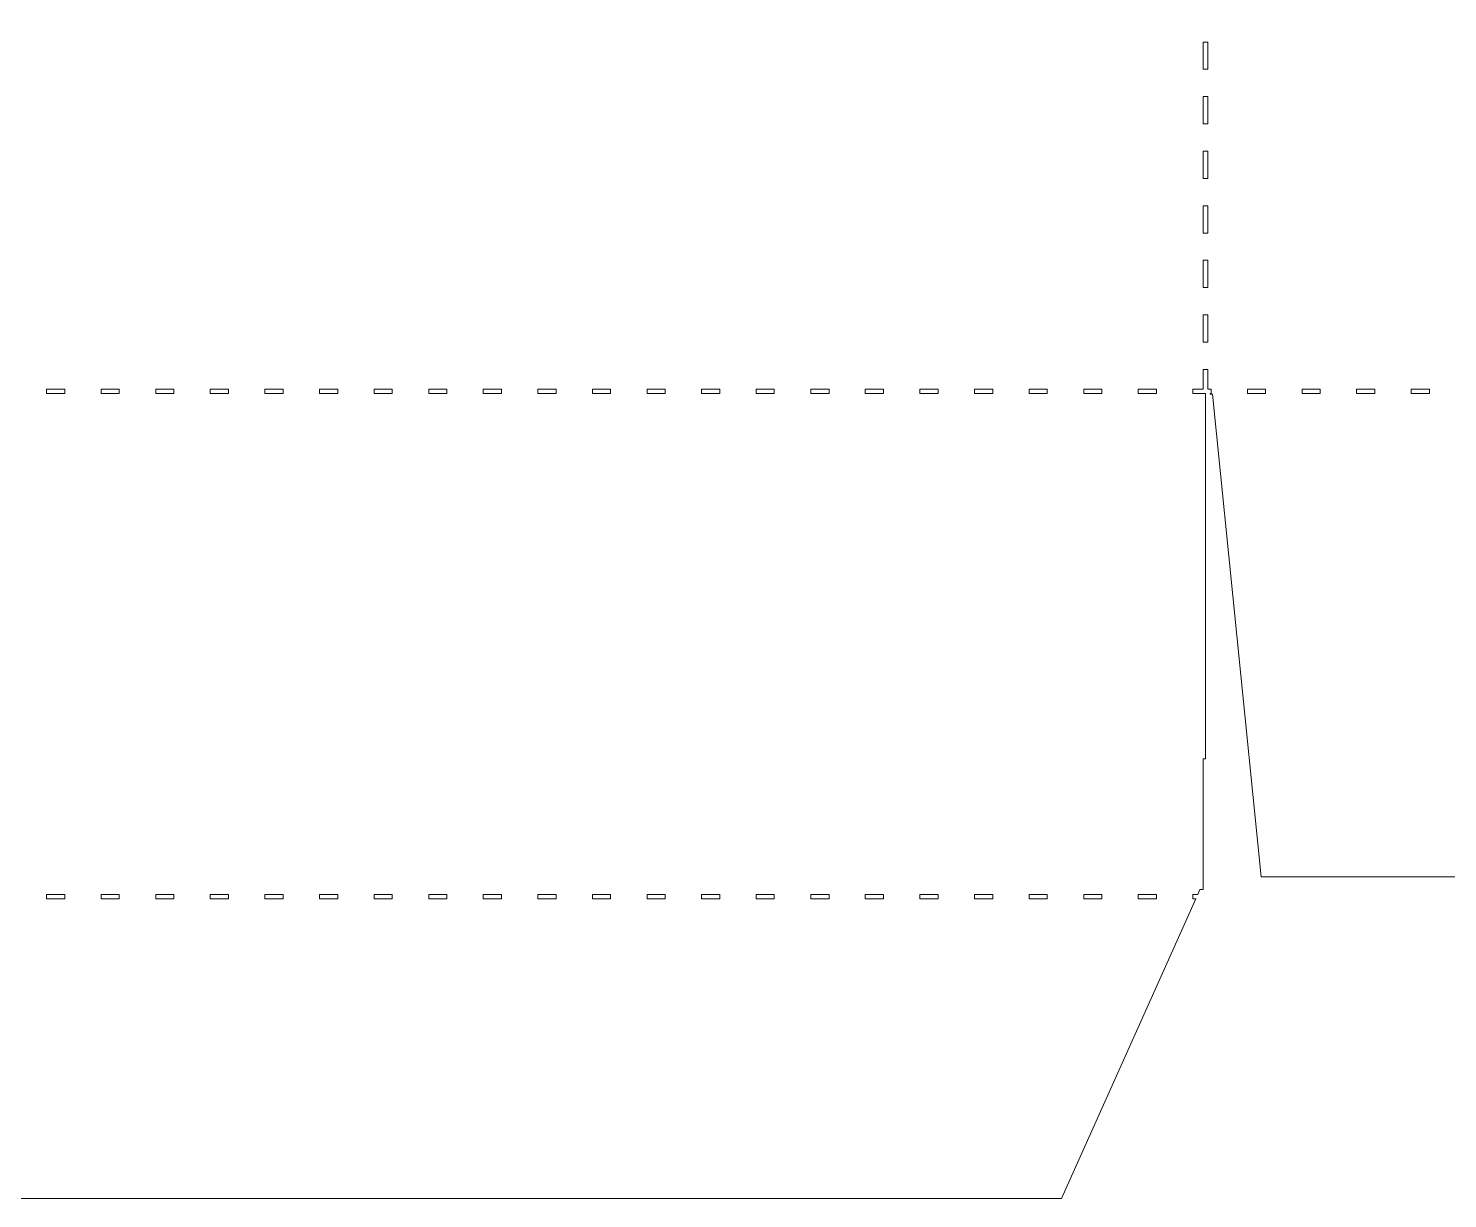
# Model space of a CAD drawing. Header units: centimetres. Extents: x -13.6 to 13.5, y -8.5 to 13.5.
# Drawn here: x -6.73 to -0.07, y -8.46 to -2.96 of the extents above; entities that cross this region are included whole.
import ezdxf

# ---------------------------------------------------------------- set-up
doc = ezdxf.new("R2010")
doc.units = ezdxf.units.CM
doc.header["$MEASUREMENT"] = 0
doc.layers.add('Layer 1', color=7, linetype='Continuous')

msp = doc.modelspace()

# ---------------------------------------------------------------- linework, layer by layer
at = {"layer": 'Layer 1', "color": 17, "lineweight": 20}
for points, knots in [([(-10.64204, 13.49044), (-10.64204, 13.49044), (-11.22081, 12.09311), (-11.22081, 12.09311), (-11.22081, 12.09311), (-11.22081, 12.09311), (-11.17534, 12.09311), (-11.17534, 12.09311), (-11.17534, 12.09311), (-11.17534, 12.09311), (-11.17534, 12.07244), (-11.17534, 12.07244), (-11.17534, 12.07244), (-11.17534, 12.07244), (-11.23074, 12.07244), (-11.23074, 12.07244), (-11.23074, 12.07244), (-11.23074, 12.07244), (-11.24396, 12.03937), (-11.24396, 12.03937), (-11.24396, 12.03937), (-11.24396, 12.03937), (-11.25802, 12.03937), (-11.25802, 12.03937), (-11.25802, 12.03937), (-11.25802, 12.03937), (-11.25802, 12.0063), (-11.25802, 12.0063), (-11.25802, 12.0063), (-11.25802, 12.0063), (-11.25802, 12.00464), (-11.25802, 12.00464), (-11.25802, 12.00464), (-11.25802, 12.00464), (-11.25802, 9.80529), (-11.25802, 9.80529), (-11.25802, 9.80529), (-11.25802, 9.80529), (-11.17534, 9.80529), (-11.17534, 9.80529), (-11.17534, 9.80529), (-11.17534, 9.80529), (-11.17534, 9.7838), (-11.17534, 9.7838), (-11.17534, 9.7838), (-11.17534, 9.7838), (-11.25058, 9.7838), (-11.25058, 9.7838), (-11.25058, 9.7838), (-11.25058, 9.7838), (-11.25058, 9.70938), (-11.25058, 9.70938), (-11.25058, 9.70938), (-11.25058, 9.70938), (-11.27208, 9.70938), (-11.27208, 9.70938), (-11.27208, 9.70938), (-11.27208, 9.70938), (-11.27208, 9.74907), (-11.27208, 9.74907), (-11.27208, 9.74907), (-11.27208, 9.74907), (-11.28283, 9.74907), (-11.28283, 9.74907), (-11.28283, 9.74907), (-11.28283, 9.74907), (-11.28283, 9.75486), (-11.28283, 9.75486), (-11.28283, 9.75486), (-11.28283, 9.75486), (-11.34814, 9.75486), (-11.34814, 9.75486), (-11.34814, 9.75486), (-11.34814, 9.75486), (-11.54493, 12.01043), (-11.54493, 12.01043), (-11.54493, 12.01043), (-11.54493, 12.01043), (-13.30854, 12.01043), (-13.30854, 12.01043), (-13.30854, 12.01043), (-13.30854, 12.01043), (-13.55411, 9.75486), (-13.55411, 9.75486), (-13.55411, 9.75486), (-13.55411, 9.75486), (-13.57891, 9.75486), (-13.57891, 9.75486), (-13.57891, 9.75486), (-13.57891, 9.75486), (-13.57891, -4.67899), (-13.57891, -4.67899), (-13.57891, -4.67899), (-13.57891, -4.67899), (-13.5632, -4.67899), (-13.5632, -4.67899), (-13.5632, -4.67899), (-13.5632, -4.67899), (-13.30854, -6.93539), (-13.30854, -6.93539), (-13.30854, -6.93539), (-13.30854, -6.93539), (-11.5441, -6.93539), (-11.5441, -6.93539), (-11.5441, -6.93539), (-11.5441, -6.93539), (-11.34153, -4.67899), (-11.34153, -4.67899), (-11.34153, -4.67899), (-11.34153, -4.67899), (-11.28283, -4.67899), (-11.28283, -4.67899), (-11.28283, -4.67899), (-11.28283, -4.67899), (-11.28283, -4.6732), (-11.28283, -4.6732), (-11.28283, -4.6732), (-11.28283, -4.6732), (-11.26133, -4.6732), (-11.26133, -4.6732), (-11.26133, -4.6732), (-11.26133, -4.6732), (-11.26133, -4.65501), (-11.26133, -4.65501), (-11.26133, -4.65501), (-11.26133, -4.65501), (-11.17534, -4.65501), (-11.17534, -4.65501), (-11.17534, -4.65501), (-11.17534, -4.65501), (-11.17534, -4.67651), (-11.17534, -4.67651), (-11.17534, -4.67651), (-11.17534, -4.67651), (-11.26133, -4.67651), (-11.26133, -4.67651), (-11.26133, -4.67651), (-11.26133, -4.67651), (-11.26133, -6.39217), (-11.26133, -6.39217), (-11.26133, -6.39217), (-11.26133, -6.39217), (-11.25802, -6.39217), (-11.25802, -6.39217), (-11.25802, -6.39217), (-11.25802, -6.39217), (-11.25802, -6.97177), (-11.25802, -6.97177), (-11.25802, -6.97177), (-11.25802, -6.97177), (-11.25802, -6.97342), (-11.25802, -6.97342), (-11.25802, -6.97342), (-11.25802, -6.97342), (-11.25802, -7.0065), (-11.25802, -7.0065), (-11.25802, -7.0065), (-11.25802, -7.0065), (-11.24396, -7.0065), (-11.24396, -7.0065), (-11.24396, -7.0065), (-11.24396, -7.0065), (-11.23404, -7.02882), (-11.23404, -7.02882), (-11.23404, -7.02882), (-11.23404, -7.02882), (-11.17534, -7.02882), (-11.17534, -7.02882), (-11.17534, -7.02882), (-11.17534, -7.02882), (-11.17534, -7.05032), (-11.17534, -7.05032), (-11.17534, -7.05032), (-11.17534, -7.05032), (-11.22577, -7.05032), (-11.22577, -7.05032), (-11.22577, -7.05032), (-11.22577, -7.05032), (-10.64204, -8.45757), (-10.64204, -8.45757), (-10.64204, -8.45757), (-10.64204, -8.45757), (-1.87937, -8.45757), (-1.87937, -8.45757), (-1.87937, -8.45757), (-1.87937, -8.45757), (-1.2485, -7.05032), (-1.2485, -7.05032), (-1.2485, -7.05032), (-1.2485, -7.05032), (-1.26173, -7.05032), (-1.26173, -7.05032), (-1.26173, -7.05032), (-1.26173, -7.05032), (-1.26173, -7.02882), (-1.26173, -7.02882), (-1.26173, -7.02882), (-1.26173, -7.02882), (-1.23858, -7.02882), (-1.23858, -7.02882), (-1.23858, -7.02882), (-1.23858, -7.02882), (-1.22866, -7.0065), (-1.22866, -7.0065), (-1.22866, -7.0065), (-1.22866, -7.0065), (-1.21378, -7.0065), (-1.21378, -7.0065), (-1.21378, -7.0065), (-1.21378, -7.0065), (-1.21378, -6.97342), (-1.21378, -6.97342), (-1.21378, -6.97342), (-1.21378, -6.97342), (-1.21295, -6.97177), (-1.21295, -6.97177), (-1.21295, -6.97177), (-1.21295, -6.97177), (-1.21378, -6.97177), (-1.21378, -6.97177), (-1.21378, -6.97177), (-1.21378, -6.97177), (-1.21378, -6.39217), (-1.21378, -6.39217), (-1.21378, -6.39217), (-1.21378, -6.39217), (-1.20303, -6.39217), (-1.20303, -6.39217), (-1.20303, -6.39217), (-1.20303, -6.39217), (-1.20303, -4.67651), (-1.20303, -4.67651), (-1.20303, -4.67651), (-1.20303, -4.67651), (-1.26173, -4.67651), (-1.26173, -4.67651), (-1.26173, -4.67651), (-1.26173, -4.67651), (-1.26173, -4.65501), (-1.26173, -4.65501), (-1.26173, -4.65501), (-1.26173, -4.65501), (-1.21378, -4.65501), (-1.21378, -4.65501), (-1.21378, -4.65501), (-1.21378, -4.65501), (-1.21378, -4.56324), (-1.21378, -4.56324), (-1.21378, -4.56324), (-1.21378, -4.56324), (-1.19228, -4.56324), (-1.19228, -4.56324), (-1.19228, -4.56324), (-1.19228, -4.56324), (-1.19228, -4.65501), (-1.19228, -4.65501), (-1.19228, -4.65501), (-1.19228, -4.65501), (-1.17657, -4.65501), (-1.17657, -4.65501), (-1.17657, -4.65501), (-1.17657, -4.65501), (-1.17657, -4.67651), (-1.17657, -4.67651), (-1.17657, -4.67651), (-1.17657, -4.67651), (-1.1807, -4.67651), (-1.1807, -4.67651), (-1.1807, -4.67651), (-1.1807, -4.67651), (-1.1807, -4.67899), (-1.1807, -4.67899), (-1.1807, -4.67899), (-1.1807, -4.67899), (-1.16995, -4.67899), (-1.16995, -4.67899), (-1.16995, -4.67899), (-1.16995, -4.67899), (-0.94175, -6.94697), (-0.94175, -6.94697), (-0.94175, -6.94697), (-0.94175, -6.94697), (0.85824, -6.94697), (0.85824, -6.94697), (0.85824, -6.94697), (0.85824, -6.94697), (1.10464, -4.67899), (1.10464, -4.67899), (1.10464, -4.67899), (1.10464, -4.67899), (1.11538, -4.67899), (1.11538, -4.67899), (1.11538, -4.67899), (1.11538, -4.67899), (1.11538, -4.67651), (1.11538, -4.67651), (1.11538, -4.67651), (1.11538, -4.67651), (1.04593, -4.67651), (1.04593, -4.67651), (1.04593, -4.67651), (1.04593, -4.67651), (1.04593, -4.65501), (1.04593, -4.65501), (1.04593, -4.65501), (1.04593, -4.65501), (1.12779, -4.65501), (1.12779, -4.65501), (1.12779, -4.65501), (1.12779, -4.65501), (1.12779, -4.66576), (1.12779, -4.66576), (1.12779, -4.66576), (1.12779, -4.66576), (1.13605, -4.66576), (1.13605, -4.66576), (1.13605, -4.66576), (1.13605, -4.66576), (1.13605, -4.6732), (1.13605, -4.6732), (1.13605, -4.6732), (1.13605, -4.6732), (11.22826, -4.66576), (11.22826, -4.66576), (11.22826, -4.66576), (11.22826, -4.66576), (13.53757, -2.82691), (13.53757, -2.82691), (13.53757, -2.82691), (13.53757, -2.82691), (13.53757, 8.46749), (13.53757, 8.46749), (13.53757, 8.46749), (13.53757, 8.46749), (11.239, 9.79454), (11.239, 9.79454), (11.239, 9.79454), (11.239, 9.79454), (11.239, 9.70938), (11.239, 9.70938), (11.239, 9.70938), (11.239, 9.70938), (11.21751, 9.70938), (11.21751, 9.70938), (11.21751, 9.70938), (11.21751, 9.70938), (11.21751, 9.79454), (11.21751, 9.79454), (11.21751, 9.79454), (11.21751, 9.79454), (1.13854, 9.79454), (1.13854, 9.79454), (1.13854, 9.79454), (1.13854, 9.79454), (1.13854, 9.70938), (1.13854, 9.70938), (1.13854, 9.70938), (1.13854, 9.70938), (1.11704, 9.70938), (1.11704, 9.70938), (1.11704, 9.70938), (1.11704, 9.70938), (1.11704, 9.7838), (1.11704, 9.7838), (1.11704, 9.7838), (1.11704, 9.7838), (1.04593, 9.7838), (1.04593, 9.7838), (1.04593, 9.7838), (1.04593, 9.7838), (1.04593, 9.80529), (1.04593, 9.80529), (1.04593, 9.80529), (1.04593, 9.80529), (1.09389, 9.80529), (1.09389, 9.80529), (1.09389, 9.80529), (1.09389, 9.80529), (0.85824, 11.97984), (0.85824, 11.97984), (0.85824, 11.97984), (0.85824, 11.97984), (-0.94175, 11.97984), (-0.94175, 11.97984), (-0.94175, 11.97984), (-0.94175, 11.97984), (-1.16251, 9.79454), (-1.16251, 9.79454), (-1.16251, 9.79454), (-1.16251, 9.79454), (-1.17657, 9.79454), (-1.17657, 9.79454), (-1.17657, 9.79454), (-1.17657, 9.79454), (-1.17657, 9.7838), (-1.17657, 9.7838), (-1.17657, 9.7838), (-1.17657, 9.7838), (-1.19228, 9.7838), (-1.19228, 9.7838), (-1.19228, 9.7838), (-1.19228, 9.7838), (-1.19228, 9.66639), (-1.19228, 9.66639), (-1.19228, 9.66639), (-1.19228, 9.66639), (-1.21378, 9.66639), (-1.21378, 9.66639), (-1.21378, 9.66639), (-1.21378, 9.66639), (-1.21378, 9.7838), (-1.21378, 9.7838), (-1.21378, 9.7838), (-1.21378, 9.7838), (-1.26173, 9.7838), (-1.26173, 9.7838), (-1.26173, 9.7838), (-1.26173, 9.7838), (-1.26173, 9.80529), (-1.26173, 9.80529), (-1.26173, 9.80529), (-1.26173, 9.80529), (-1.21378, 9.80529), (-1.21378, 9.80529), (-1.21378, 9.80529), (-1.21378, 9.80529), (-1.21378, 12.00464), (-1.21378, 12.00464), (-1.21378, 12.00464), (-1.21378, 12.00464), (-1.21295, 12.00464), (-1.21295, 12.00464), (-1.21295, 12.00464), (-1.21295, 12.00464), (-1.21378, 12.0063), (-1.21378, 12.0063), (-1.21378, 12.0063), (-1.21378, 12.0063), (-1.21378, 12.03937), (-1.21378, 12.03937), (-1.21378, 12.03937), (-1.21378, 12.03937), (-1.22866, 12.03937), (-1.22866, 12.03937), (-1.22866, 12.03937), (-1.22866, 12.03937), (-1.24354, 12.07244), (-1.24354, 12.07244), (-1.24354, 12.07244), (-1.24354, 12.07244), (-1.26173, 12.07244), (-1.26173, 12.07244), (-1.26173, 12.07244), (-1.26173, 12.07244), (-1.26173, 12.09311), (-1.26173, 12.09311), (-1.26173, 12.09311), (-1.26173, 12.09311), (-1.25264, 12.09311), (-1.25264, 12.09311), (-1.25264, 12.09311), (-1.25264, 12.09311), (-1.87937, 13.49044), (-1.87937, 13.49044), (-1.87937, 13.49044), (-1.87937, 13.49044), (-10.64204, 13.49044), (-10.64204, 13.49044)], [0, 0, 0, 0, 0.0084746, 0.0084746, 0.0084746, 0.0084746, 0.0169492, 0.0169492, 0.0169492, 0.0169492, 0.0254237, 0.0254237, 0.0254237, 0.0254237, 0.0338983, 0.0338983, 0.0338983, 0.0338983, 0.0423729, 0.0423729, 0.0423729, 0.0423729, 0.0508475, 0.0508475, 0.0508475, 0.0508475, 0.059322, 0.059322, 0.059322, 0.059322, 0.0677966, 0.0677966, 0.0677966, 0.0677966, 0.0762712, 0.0762712, 0.0762712, 0.0762712, 0.0847458, 0.0847458, 0.0847458, 0.0847458, 0.0932203, 0.0932203, 0.0932203, 0.0932203, 0.1016949, 0.1016949, 0.1016949, 0.1016949, 0.1101695, 0.1101695, 0.1101695, 0.1101695, 0.1186441, 0.1186441, 0.1186441, 0.1186441, 0.1271186, 0.1271186, 0.1271186, 0.1271186, 0.1355932, 0.1355932, 0.1355932, 0.1355932, 0.1440678, 0.1440678, 0.1440678, 0.1440678, 0.1525424, 0.1525424, 0.1525424, 0.1525424, 0.1610169, 0.1610169, 0.1610169, 0.1610169, 0.1694915, 0.1694915, 0.1694915, 0.1694915, 0.1779661, 0.1779661, 0.1779661, 0.1779661, 0.1864407, 0.1864407, 0.1864407, 0.1864407, 0.1949153, 0.1949153, 0.1949153, 0.1949153, 0.2033898, 0.2033898, 0.2033898, 0.2033898, 0.2118644, 0.2118644, 0.2118644, 0.2118644, 0.220339, 0.220339, 0.220339, 0.220339, 0.2288136, 0.2288136, 0.2288136, 0.2288136, 0.2372881, 0.2372881, 0.2372881, 0.2372881, 0.2457627, 0.2457627, 0.2457627, 0.2457627, 0.2542373, 0.2542373, 0.2542373, 0.2542373, 0.2627119, 0.2627119, 0.2627119, 0.2627119, 0.2711864, 0.2711864, 0.2711864, 0.2711864, 0.279661, 0.279661, 0.279661, 0.279661, 0.2881356, 0.2881356, 0.2881356, 0.2881356, 0.2966102, 0.2966102, 0.2966102, 0.2966102, 0.3050847, 0.3050847, 0.3050847, 0.3050847, 0.3135593, 0.3135593, 0.3135593, 0.3135593, 0.3220339, 0.3220339, 0.3220339, 0.3220339, 0.3305085, 0.3305085, 0.3305085, 0.3305085, 0.3389831, 0.3389831, 0.3389831, 0.3389831, 0.3474576, 0.3474576, 0.3474576, 0.3474576, 0.3559322, 0.3559322, 0.3559322, 0.3559322, 0.3644068, 0.3644068, 0.3644068, 0.3644068, 0.3728814, 0.3728814, 0.3728814, 0.3728814, 0.3813559, 0.3813559, 0.3813559, 0.3813559, 0.3898305, 0.3898305, 0.3898305, 0.3898305, 0.3983051, 0.3983051, 0.3983051, 0.3983051, 0.4067797, 0.4067797, 0.4067797, 0.4067797, 0.4152542, 0.4152542, 0.4152542, 0.4152542, 0.4237288, 0.4237288, 0.4237288, 0.4237288, 0.4322034, 0.4322034, 0.4322034, 0.4322034, 0.440678, 0.440678, 0.440678, 0.440678, 0.4491525, 0.4491525, 0.4491525, 0.4491525, 0.4576271, 0.4576271, 0.4576271, 0.4576271, 0.4661017, 0.4661017, 0.4661017, 0.4661017, 0.4745763, 0.4745763, 0.4745763, 0.4745763, 0.4830508, 0.4830508, 0.4830508, 0.4830508, 0.4915254, 0.4915254, 0.4915254, 0.4915254, 0.5, 0.5, 0.5, 0.5, 0.5084746, 0.5084746, 0.5084746, 0.5084746, 0.5169492, 0.5169492, 0.5169492, 0.5169492, 0.5254237, 0.5254237, 0.5254237, 0.5254237, 0.5338983, 0.5338983, 0.5338983, 0.5338983, 0.5423729, 0.5423729, 0.5423729, 0.5423729, 0.5508475, 0.5508475, 0.5508475, 0.5508475, 0.559322, 0.559322, 0.559322, 0.559322, 0.5677966, 0.5677966, 0.5677966, 0.5677966, 0.5762712, 0.5762712, 0.5762712, 0.5762712, 0.5847458, 0.5847458, 0.5847458, 0.5847458, 0.5932203, 0.5932203, 0.5932203, 0.5932203, 0.6016949, 0.6016949, 0.6016949, 0.6016949, 0.6101695, 0.6101695, 0.6101695, 0.6101695, 0.6186441, 0.6186441, 0.6186441, 0.6186441, 0.6271186, 0.6271186, 0.6271186, 0.6271186, 0.6355932, 0.6355932, 0.6355932, 0.6355932, 0.6440678, 0.6440678, 0.6440678, 0.6440678, 0.6525424, 0.6525424, 0.6525424, 0.6525424, 0.6610169, 0.6610169, 0.6610169, 0.6610169, 0.6694915, 0.6694915, 0.6694915, 0.6694915, 0.6779661, 0.6779661, 0.6779661, 0.6779661, 0.6864407, 0.6864407, 0.6864407, 0.6864407, 0.6949153, 0.6949153, 0.6949153, 0.6949153, 0.7033898, 0.7033898, 0.7033898, 0.7033898, 0.7118644, 0.7118644, 0.7118644, 0.7118644, 0.720339, 0.720339, 0.720339, 0.720339, 0.7288136, 0.7288136, 0.7288136, 0.7288136, 0.7372881, 0.7372881, 0.7372881, 0.7372881, 0.7457627, 0.7457627, 0.7457627, 0.7457627, 0.7542373, 0.7542373, 0.7542373, 0.7542373, 0.7627119, 0.7627119, 0.7627119, 0.7627119, 0.7711864, 0.7711864, 0.7711864, 0.7711864, 0.779661, 0.779661, 0.779661, 0.779661, 0.7881356, 0.7881356, 0.7881356, 0.7881356, 0.7966102, 0.7966102, 0.7966102, 0.7966102, 0.8050847, 0.8050847, 0.8050847, 0.8050847, 0.8135593, 0.8135593, 0.8135593, 0.8135593, 0.8220339, 0.8220339, 0.8220339, 0.8220339, 0.8305085, 0.8305085, 0.8305085, 0.8305085, 0.8389831, 0.8389831, 0.8389831, 0.8389831, 0.8474576, 0.8474576, 0.8474576, 0.8474576, 0.8559322, 0.8559322, 0.8559322, 0.8559322, 0.8644068, 0.8644068, 0.8644068, 0.8644068, 0.8728814, 0.8728814, 0.8728814, 0.8728814, 0.8813559, 0.8813559, 0.8813559, 0.8813559, 0.8898305, 0.8898305, 0.8898305, 0.8898305, 0.8983051, 0.8983051, 0.8983051, 0.8983051, 0.9067797, 0.9067797, 0.9067797, 0.9067797, 0.9152542, 0.9152542, 0.9152542, 0.9152542, 0.9237288, 0.9237288, 0.9237288, 0.9237288, 0.9322034, 0.9322034, 0.9322034, 0.9322034, 0.940678, 0.940678, 0.940678, 0.940678, 0.9491525, 0.9491525, 0.9491525, 0.9491525, 0.9576271, 0.9576271, 0.9576271, 0.9576271, 0.9661017, 0.9661017, 0.9661017, 0.9661017, 0.9745763, 0.9745763, 0.9745763, 0.9745763, 0.9830508, 0.9830508, 0.9830508, 0.9830508, 1, 1, 1, 1]), ([(-1.21378, -3.02535), (-1.21378, -3.02535), (-1.19228, -3.02535), (-1.19228, -3.02535), (-1.19228, -3.02535), (-1.19228, -3.02535), (-1.19228, -3.1535), (-1.19228, -3.1535), (-1.19228, -3.1535), (-1.19228, -3.1535), (-1.21378, -3.1535), (-1.21378, -3.1535), (-1.21378, -3.1535), (-1.21378, -3.1535), (-1.21378, -3.02535), (-1.21378, -3.02535)], [0, 0, 0, 0, 0.2, 0.2, 0.2, 0.2, 0.4, 0.4, 0.4, 0.4, 0.6, 0.6, 0.6, 0.6, 1, 1, 1, 1]), ([(-1.21378, -3.28166), (-1.21378, -3.28166), (-1.19228, -3.28166), (-1.19228, -3.28166), (-1.19228, -3.28166), (-1.19228, -3.28166), (-1.19228, -3.40982), (-1.19228, -3.40982), (-1.19228, -3.40982), (-1.19228, -3.40982), (-1.21378, -3.40982), (-1.21378, -3.40982), (-1.21378, -3.40982), (-1.21378, -3.40982), (-1.21378, -3.28166), (-1.21378, -3.28166)], [0, 0, 0, 0, 0.2, 0.2, 0.2, 0.2, 0.4, 0.4, 0.4, 0.4, 0.6, 0.6, 0.6, 0.6, 1, 1, 1, 1]), ([(-1.21378, -3.53798), (-1.21378, -3.53798), (-1.19228, -3.53798), (-1.19228, -3.53798), (-1.19228, -3.53798), (-1.19228, -3.53798), (-1.19228, -3.66613), (-1.19228, -3.66613), (-1.19228, -3.66613), (-1.19228, -3.66613), (-1.21378, -3.66613), (-1.21378, -3.66613), (-1.21378, -3.66613), (-1.21378, -3.66613), (-1.21378, -3.53798), (-1.21378, -3.53798)], [0, 0, 0, 0, 0.2, 0.2, 0.2, 0.2, 0.4, 0.4, 0.4, 0.4, 0.6, 0.6, 0.6, 0.6, 1, 1, 1, 1]), ([(-1.21378, -3.79429), (-1.21378, -3.79429), (-1.19228, -3.79429), (-1.19228, -3.79429), (-1.19228, -3.79429), (-1.19228, -3.79429), (-1.19228, -3.92245), (-1.19228, -3.92245), (-1.19228, -3.92245), (-1.19228, -3.92245), (-1.21378, -3.92245), (-1.21378, -3.92245), (-1.21378, -3.92245), (-1.21378, -3.92245), (-1.21378, -3.79429), (-1.21378, -3.79429)], [0, 0, 0, 0, 0.2, 0.2, 0.2, 0.2, 0.4, 0.4, 0.4, 0.4, 0.6, 0.6, 0.6, 0.6, 1, 1, 1, 1]), ([(-1.21378, -4.05061), (-1.21378, -4.05061), (-1.19228, -4.05061), (-1.19228, -4.05061), (-1.19228, -4.05061), (-1.19228, -4.05061), (-1.19228, -4.17876), (-1.19228, -4.17876), (-1.19228, -4.17876), (-1.19228, -4.17876), (-1.21378, -4.17876), (-1.21378, -4.17876), (-1.21378, -4.17876), (-1.21378, -4.17876), (-1.21378, -4.05061), (-1.21378, -4.05061)], [0, 0, 0, 0, 0.2, 0.2, 0.2, 0.2, 0.4, 0.4, 0.4, 0.4, 0.6, 0.6, 0.6, 0.6, 1, 1, 1, 1]), ([(-1.21378, -4.30692), (-1.21378, -4.30692), (-1.19228, -4.30692), (-1.19228, -4.30692), (-1.19228, -4.30692), (-1.19228, -4.30692), (-1.19228, -4.43508), (-1.19228, -4.43508), (-1.19228, -4.43508), (-1.19228, -4.43508), (-1.21378, -4.43508), (-1.21378, -4.43508), (-1.21378, -4.43508), (-1.21378, -4.43508), (-1.21378, -4.30692), (-1.21378, -4.30692)], [0, 0, 0, 0, 0.2, 0.2, 0.2, 0.2, 0.4, 0.4, 0.4, 0.4, 0.6, 0.6, 0.6, 0.6, 1, 1, 1, 1]), ([(-6.646, -4.65501), (-6.646, -4.65501), (-6.56084, -4.65501), (-6.56084, -4.65501), (-6.56084, -4.65501), (-6.56084, -4.65501), (-6.56084, -4.67651), (-6.56084, -4.67651), (-6.56084, -4.67651), (-6.56084, -4.67651), (-6.646, -4.67651), (-6.646, -4.67651), (-6.646, -4.67651), (-6.646, -4.67651), (-6.646, -4.65501), (-6.646, -4.65501)], [0, 0, 0, 0, 0.2, 0.2, 0.2, 0.2, 0.4, 0.4, 0.4, 0.4, 0.6, 0.6, 0.6, 0.6, 1, 1, 1, 1]), ([(-6.38969, -4.65501), (-6.38969, -4.65501), (-6.30452, -4.65501), (-6.30452, -4.65501), (-6.30452, -4.65501), (-6.30452, -4.65501), (-6.30452, -4.67651), (-6.30452, -4.67651), (-6.30452, -4.67651), (-6.30452, -4.67651), (-6.38969, -4.67651), (-6.38969, -4.67651), (-6.38969, -4.67651), (-6.38969, -4.67651), (-6.38969, -4.65501), (-6.38969, -4.65501)], [0, 0, 0, 0, 0.2, 0.2, 0.2, 0.2, 0.4, 0.4, 0.4, 0.4, 0.6, 0.6, 0.6, 0.6, 1, 1, 1, 1]), ([(-6.13337, -4.65501), (-6.13337, -4.65501), (-6.04821, -4.65501), (-6.04821, -4.65501), (-6.04821, -4.65501), (-6.04821, -4.65501), (-6.04821, -4.67651), (-6.04821, -4.67651), (-6.04821, -4.67651), (-6.04821, -4.67651), (-6.13337, -4.67651), (-6.13337, -4.67651), (-6.13337, -4.67651), (-6.13337, -4.67651), (-6.13337, -4.65501), (-6.13337, -4.65501)], [0, 0, 0, 0, 0.2, 0.2, 0.2, 0.2, 0.4, 0.4, 0.4, 0.4, 0.6, 0.6, 0.6, 0.6, 1, 1, 1, 1]), ([(-5.87706, -4.65501), (-5.87706, -4.65501), (-5.79107, -4.65501), (-5.79107, -4.65501), (-5.79107, -4.65501), (-5.79107, -4.65501), (-5.79107, -4.67651), (-5.79107, -4.67651), (-5.79107, -4.67651), (-5.79107, -4.67651), (-5.87706, -4.67651), (-5.87706, -4.67651), (-5.87706, -4.67651), (-5.87706, -4.67651), (-5.87706, -4.65501), (-5.87706, -4.65501)], [0, 0, 0, 0, 0.2, 0.2, 0.2, 0.2, 0.4, 0.4, 0.4, 0.4, 0.6, 0.6, 0.6, 0.6, 1, 1, 1, 1]), ([(-5.62074, -4.65501), (-5.62074, -4.65501), (-5.53475, -4.65501), (-5.53475, -4.65501), (-5.53475, -4.65501), (-5.53475, -4.65501), (-5.53475, -4.67651), (-5.53475, -4.67651), (-5.53475, -4.67651), (-5.53475, -4.67651), (-5.62074, -4.67651), (-5.62074, -4.67651), (-5.62074, -4.67651), (-5.62074, -4.67651), (-5.62074, -4.65501), (-5.62074, -4.65501)], [0, 0, 0, 0, 0.2, 0.2, 0.2, 0.2, 0.4, 0.4, 0.4, 0.4, 0.6, 0.6, 0.6, 0.6, 1, 1, 1, 1]), ([(-5.36443, -4.65501), (-5.36443, -4.65501), (-5.27844, -4.65501), (-5.27844, -4.65501), (-5.27844, -4.65501), (-5.27844, -4.65501), (-5.27844, -4.67651), (-5.27844, -4.67651), (-5.27844, -4.67651), (-5.27844, -4.67651), (-5.36443, -4.67651), (-5.36443, -4.67651), (-5.36443, -4.67651), (-5.36443, -4.67651), (-5.36443, -4.65501), (-5.36443, -4.65501)], [0, 0, 0, 0, 0.2, 0.2, 0.2, 0.2, 0.4, 0.4, 0.4, 0.4, 0.6, 0.6, 0.6, 0.6, 1, 1, 1, 1]), ([(-5.10811, -4.65501), (-5.10811, -4.65501), (-5.02212, -4.65501), (-5.02212, -4.65501), (-5.02212, -4.65501), (-5.02212, -4.65501), (-5.02212, -4.67651), (-5.02212, -4.67651), (-5.02212, -4.67651), (-5.02212, -4.67651), (-5.10811, -4.67651), (-5.10811, -4.67651), (-5.10811, -4.67651), (-5.10811, -4.67651), (-5.10811, -4.65501), (-5.10811, -4.65501)], [0, 0, 0, 0, 0.2, 0.2, 0.2, 0.2, 0.4, 0.4, 0.4, 0.4, 0.6, 0.6, 0.6, 0.6, 1, 1, 1, 1]), ([(-4.85097, -4.65501), (-4.85097, -4.65501), (-4.76581, -4.65501), (-4.76581, -4.65501), (-4.76581, -4.65501), (-4.76581, -4.65501), (-4.76581, -4.67651), (-4.76581, -4.67651), (-4.76581, -4.67651), (-4.76581, -4.67651), (-4.85097, -4.67651), (-4.85097, -4.67651), (-4.85097, -4.67651), (-4.85097, -4.67651), (-4.85097, -4.65501), (-4.85097, -4.65501)], [0, 0, 0, 0, 0.2, 0.2, 0.2, 0.2, 0.4, 0.4, 0.4, 0.4, 0.6, 0.6, 0.6, 0.6, 1, 1, 1, 1]), ([(-4.59465, -4.65501), (-4.59465, -4.65501), (-4.50949, -4.65501), (-4.50949, -4.65501), (-4.50949, -4.65501), (-4.50949, -4.65501), (-4.50949, -4.67651), (-4.50949, -4.67651), (-4.50949, -4.67651), (-4.50949, -4.67651), (-4.59465, -4.67651), (-4.59465, -4.67651), (-4.59465, -4.67651), (-4.59465, -4.67651), (-4.59465, -4.65501), (-4.59465, -4.65501)], [0, 0, 0, 0, 0.2, 0.2, 0.2, 0.2, 0.4, 0.4, 0.4, 0.4, 0.6, 0.6, 0.6, 0.6, 1, 1, 1, 1]), ([(-4.33834, -4.65501), (-4.33834, -4.65501), (-4.25318, -4.65501), (-4.25318, -4.65501), (-4.25318, -4.65501), (-4.25318, -4.65501), (-4.25318, -4.67651), (-4.25318, -4.67651), (-4.25318, -4.67651), (-4.25318, -4.67651), (-4.33834, -4.67651), (-4.33834, -4.67651), (-4.33834, -4.67651), (-4.33834, -4.67651), (-4.33834, -4.65501), (-4.33834, -4.65501)], [0, 0, 0, 0, 0.2, 0.2, 0.2, 0.2, 0.4, 0.4, 0.4, 0.4, 0.6, 0.6, 0.6, 0.6, 1, 1, 1, 1]), ([(-4.08202, -4.65501), (-4.08202, -4.65501), (-3.99686, -4.65501), (-3.99686, -4.65501), (-3.99686, -4.65501), (-3.99686, -4.65501), (-3.99686, -4.67651), (-3.99686, -4.67651), (-3.99686, -4.67651), (-3.99686, -4.67651), (-4.08202, -4.67651), (-4.08202, -4.67651), (-4.08202, -4.67651), (-4.08202, -4.67651), (-4.08202, -4.65501), (-4.08202, -4.65501)], [0, 0, 0, 0, 0.2, 0.2, 0.2, 0.2, 0.4, 0.4, 0.4, 0.4, 0.6, 0.6, 0.6, 0.6, 1, 1, 1, 1]), ([(-3.82571, -4.65501), (-3.82571, -4.65501), (-3.74055, -4.65501), (-3.74055, -4.65501), (-3.74055, -4.65501), (-3.74055, -4.65501), (-3.74055, -4.67651), (-3.74055, -4.67651), (-3.74055, -4.67651), (-3.74055, -4.67651), (-3.82571, -4.67651), (-3.82571, -4.67651), (-3.82571, -4.67651), (-3.82571, -4.67651), (-3.82571, -4.65501), (-3.82571, -4.65501)], [0, 0, 0, 0, 0.2, 0.2, 0.2, 0.2, 0.4, 0.4, 0.4, 0.4, 0.6, 0.6, 0.6, 0.6, 1, 1, 1, 1]), ([(-3.56939, -4.65501), (-3.56939, -4.65501), (-3.48423, -4.65501), (-3.48423, -4.65501), (-3.48423, -4.65501), (-3.48423, -4.65501), (-3.48423, -4.67651), (-3.48423, -4.67651), (-3.48423, -4.67651), (-3.48423, -4.67651), (-3.56939, -4.67651), (-3.56939, -4.67651), (-3.56939, -4.67651), (-3.56939, -4.67651), (-3.56939, -4.65501), (-3.56939, -4.65501)], [0, 0, 0, 0, 0.2, 0.2, 0.2, 0.2, 0.4, 0.4, 0.4, 0.4, 0.6, 0.6, 0.6, 0.6, 1, 1, 1, 1]), ([(-3.31308, -4.65501), (-3.31308, -4.65501), (-3.22792, -4.65501), (-3.22792, -4.65501), (-3.22792, -4.65501), (-3.22792, -4.65501), (-3.22792, -4.67651), (-3.22792, -4.67651), (-3.22792, -4.67651), (-3.22792, -4.67651), (-3.31308, -4.67651), (-3.31308, -4.67651), (-3.31308, -4.67651), (-3.31308, -4.67651), (-3.31308, -4.65501), (-3.31308, -4.65501)], [0, 0, 0, 0, 0.2, 0.2, 0.2, 0.2, 0.4, 0.4, 0.4, 0.4, 0.6, 0.6, 0.6, 0.6, 1, 1, 1, 1]), ([(-3.05676, -4.65501), (-3.05676, -4.65501), (-2.97077, -4.65501), (-2.97077, -4.65501), (-2.97077, -4.65501), (-2.97077, -4.65501), (-2.97077, -4.67651), (-2.97077, -4.67651), (-2.97077, -4.67651), (-2.97077, -4.67651), (-3.05676, -4.67651), (-3.05676, -4.67651), (-3.05676, -4.67651), (-3.05676, -4.67651), (-3.05676, -4.65501), (-3.05676, -4.65501)], [0, 0, 0, 0, 0.2, 0.2, 0.2, 0.2, 0.4, 0.4, 0.4, 0.4, 0.6, 0.6, 0.6, 0.6, 1, 1, 1, 1]), ([(-2.80045, -4.65501), (-2.80045, -4.65501), (-2.71446, -4.65501), (-2.71446, -4.65501), (-2.71446, -4.65501), (-2.71446, -4.65501), (-2.71446, -4.67651), (-2.71446, -4.67651), (-2.71446, -4.67651), (-2.71446, -4.67651), (-2.80045, -4.67651), (-2.80045, -4.67651), (-2.80045, -4.67651), (-2.80045, -4.67651), (-2.80045, -4.65501), (-2.80045, -4.65501)], [0, 0, 0, 0, 0.2, 0.2, 0.2, 0.2, 0.4, 0.4, 0.4, 0.4, 0.6, 0.6, 0.6, 0.6, 1, 1, 1, 1]), ([(-2.54413, -4.65501), (-2.54413, -4.65501), (-2.45814, -4.65501), (-2.45814, -4.65501), (-2.45814, -4.65501), (-2.45814, -4.65501), (-2.45814, -4.67651), (-2.45814, -4.67651), (-2.45814, -4.67651), (-2.45814, -4.67651), (-2.54413, -4.67651), (-2.54413, -4.67651), (-2.54413, -4.67651), (-2.54413, -4.67651), (-2.54413, -4.65501), (-2.54413, -4.65501)], [0, 0, 0, 0, 0.2, 0.2, 0.2, 0.2, 0.4, 0.4, 0.4, 0.4, 0.6, 0.6, 0.6, 0.6, 1, 1, 1, 1]), ([(-2.28699, -4.65501), (-2.28699, -4.65501), (-2.20183, -4.65501), (-2.20183, -4.65501), (-2.20183, -4.65501), (-2.20183, -4.65501), (-2.20183, -4.67651), (-2.20183, -4.67651), (-2.20183, -4.67651), (-2.20183, -4.67651), (-2.28699, -4.67651), (-2.28699, -4.67651), (-2.28699, -4.67651), (-2.28699, -4.67651), (-2.28699, -4.65501), (-2.28699, -4.65501)], [0, 0, 0, 0, 0.2, 0.2, 0.2, 0.2, 0.4, 0.4, 0.4, 0.4, 0.6, 0.6, 0.6, 0.6, 1, 1, 1, 1]), ([(-2.03068, -4.65501), (-2.03068, -4.65501), (-1.94551, -4.65501), (-1.94551, -4.65501), (-1.94551, -4.65501), (-1.94551, -4.65501), (-1.94551, -4.67651), (-1.94551, -4.67651), (-1.94551, -4.67651), (-1.94551, -4.67651), (-2.03068, -4.67651), (-2.03068, -4.67651), (-2.03068, -4.67651), (-2.03068, -4.67651), (-2.03068, -4.65501), (-2.03068, -4.65501)], [0, 0, 0, 0, 0.2, 0.2, 0.2, 0.2, 0.4, 0.4, 0.4, 0.4, 0.6, 0.6, 0.6, 0.6, 1, 1, 1, 1]), ([(-1.77436, -4.65501), (-1.77436, -4.65501), (-1.6892, -4.65501), (-1.6892, -4.65501), (-1.6892, -4.65501), (-1.6892, -4.65501), (-1.6892, -4.67651), (-1.6892, -4.67651), (-1.6892, -4.67651), (-1.6892, -4.67651), (-1.77436, -4.67651), (-1.77436, -4.67651), (-1.77436, -4.67651), (-1.77436, -4.67651), (-1.77436, -4.65501), (-1.77436, -4.65501)], [0, 0, 0, 0, 0.2, 0.2, 0.2, 0.2, 0.4, 0.4, 0.4, 0.4, 0.6, 0.6, 0.6, 0.6, 1, 1, 1, 1]), ([(-1.51805, -4.65501), (-1.51805, -4.65501), (-1.43288, -4.65501), (-1.43288, -4.65501), (-1.43288, -4.65501), (-1.43288, -4.65501), (-1.43288, -4.67651), (-1.43288, -4.67651), (-1.43288, -4.67651), (-1.43288, -4.67651), (-1.51805, -4.67651), (-1.51805, -4.67651), (-1.51805, -4.67651), (-1.51805, -4.67651), (-1.51805, -4.65501), (-1.51805, -4.65501)], [0, 0, 0, 0, 0.2, 0.2, 0.2, 0.2, 0.4, 0.4, 0.4, 0.4, 0.6, 0.6, 0.6, 0.6, 1, 1, 1, 1]), ([(-1.00542, -4.65501), (-1.00542, -4.65501), (-0.92025, -4.65501), (-0.92025, -4.65501), (-0.92025, -4.65501), (-0.92025, -4.65501), (-0.92025, -4.67651), (-0.92025, -4.67651), (-0.92025, -4.67651), (-0.92025, -4.67651), (-1.00542, -4.67651), (-1.00542, -4.67651), (-1.00542, -4.67651), (-1.00542, -4.67651), (-1.00542, -4.65501), (-1.00542, -4.65501)], [0, 0, 0, 0, 0.2, 0.2, 0.2, 0.2, 0.4, 0.4, 0.4, 0.4, 0.6, 0.6, 0.6, 0.6, 1, 1, 1, 1]), ([(-0.7491, -4.65501), (-0.7491, -4.65501), (-0.66394, -4.65501), (-0.66394, -4.65501), (-0.66394, -4.65501), (-0.66394, -4.65501), (-0.66394, -4.67651), (-0.66394, -4.67651), (-0.66394, -4.67651), (-0.66394, -4.67651), (-0.7491, -4.67651), (-0.7491, -4.67651), (-0.7491, -4.67651), (-0.7491, -4.67651), (-0.7491, -4.65501), (-0.7491, -4.65501)], [0, 0, 0, 0, 0.2, 0.2, 0.2, 0.2, 0.4, 0.4, 0.4, 0.4, 0.6, 0.6, 0.6, 0.6, 1, 1, 1, 1]), ([(-0.49279, -4.65501), (-0.49279, -4.65501), (-0.4068, -4.65501), (-0.4068, -4.65501), (-0.4068, -4.65501), (-0.4068, -4.65501), (-0.4068, -4.67651), (-0.4068, -4.67651), (-0.4068, -4.67651), (-0.4068, -4.67651), (-0.49279, -4.67651), (-0.49279, -4.67651), (-0.49279, -4.67651), (-0.49279, -4.67651), (-0.49279, -4.65501), (-0.49279, -4.65501)], [0, 0, 0, 0, 0.2, 0.2, 0.2, 0.2, 0.4, 0.4, 0.4, 0.4, 0.6, 0.6, 0.6, 0.6, 1, 1, 1, 1]), ([(-0.23647, -4.65501), (-0.23647, -4.65501), (-0.15048, -4.65501), (-0.15048, -4.65501), (-0.15048, -4.65501), (-0.15048, -4.65501), (-0.15048, -4.67651), (-0.15048, -4.67651), (-0.15048, -4.67651), (-0.15048, -4.67651), (-0.23647, -4.67651), (-0.23647, -4.67651), (-0.23647, -4.67651), (-0.23647, -4.67651), (-0.23647, -4.65501), (-0.23647, -4.65501)], [0, 0, 0, 0, 0.2, 0.2, 0.2, 0.2, 0.4, 0.4, 0.4, 0.4, 0.6, 0.6, 0.6, 0.6, 1, 1, 1, 1]), ([(-6.646, -7.02882), (-6.646, -7.02882), (-6.56084, -7.02882), (-6.56084, -7.02882), (-6.56084, -7.02882), (-6.56084, -7.02882), (-6.56084, -7.05032), (-6.56084, -7.05032), (-6.56084, -7.05032), (-6.56084, -7.05032), (-6.646, -7.05032), (-6.646, -7.05032), (-6.646, -7.05032), (-6.646, -7.05032), (-6.646, -7.02882), (-6.646, -7.02882)], [0, 0, 0, 0, 0.2, 0.2, 0.2, 0.2, 0.4, 0.4, 0.4, 0.4, 0.6, 0.6, 0.6, 0.6, 1, 1, 1, 1]), ([(-6.38969, -7.02882), (-6.38969, -7.02882), (-6.30452, -7.02882), (-6.30452, -7.02882), (-6.30452, -7.02882), (-6.30452, -7.02882), (-6.30452, -7.05032), (-6.30452, -7.05032), (-6.30452, -7.05032), (-6.30452, -7.05032), (-6.38969, -7.05032), (-6.38969, -7.05032), (-6.38969, -7.05032), (-6.38969, -7.05032), (-6.38969, -7.02882), (-6.38969, -7.02882)], [0, 0, 0, 0, 0.2, 0.2, 0.2, 0.2, 0.4, 0.4, 0.4, 0.4, 0.6, 0.6, 0.6, 0.6, 1, 1, 1, 1]), ([(-6.13337, -7.02882), (-6.13337, -7.02882), (-6.04821, -7.02882), (-6.04821, -7.02882), (-6.04821, -7.02882), (-6.04821, -7.02882), (-6.04821, -7.05032), (-6.04821, -7.05032), (-6.04821, -7.05032), (-6.04821, -7.05032), (-6.13337, -7.05032), (-6.13337, -7.05032), (-6.13337, -7.05032), (-6.13337, -7.05032), (-6.13337, -7.02882), (-6.13337, -7.02882)], [0, 0, 0, 0, 0.2, 0.2, 0.2, 0.2, 0.4, 0.4, 0.4, 0.4, 0.6, 0.6, 0.6, 0.6, 1, 1, 1, 1]), ([(-5.87706, -7.02882), (-5.87706, -7.02882), (-5.79107, -7.02882), (-5.79107, -7.02882), (-5.79107, -7.02882), (-5.79107, -7.02882), (-5.79107, -7.05032), (-5.79107, -7.05032), (-5.79107, -7.05032), (-5.79107, -7.05032), (-5.87706, -7.05032), (-5.87706, -7.05032), (-5.87706, -7.05032), (-5.87706, -7.05032), (-5.87706, -7.02882), (-5.87706, -7.02882)], [0, 0, 0, 0, 0.2, 0.2, 0.2, 0.2, 0.4, 0.4, 0.4, 0.4, 0.6, 0.6, 0.6, 0.6, 1, 1, 1, 1]), ([(-5.62074, -7.02882), (-5.62074, -7.02882), (-5.53475, -7.02882), (-5.53475, -7.02882), (-5.53475, -7.02882), (-5.53475, -7.02882), (-5.53475, -7.05032), (-5.53475, -7.05032), (-5.53475, -7.05032), (-5.53475, -7.05032), (-5.62074, -7.05032), (-5.62074, -7.05032), (-5.62074, -7.05032), (-5.62074, -7.05032), (-5.62074, -7.02882), (-5.62074, -7.02882)], [0, 0, 0, 0, 0.2, 0.2, 0.2, 0.2, 0.4, 0.4, 0.4, 0.4, 0.6, 0.6, 0.6, 0.6, 1, 1, 1, 1]), ([(-5.36443, -7.02882), (-5.36443, -7.02882), (-5.27844, -7.02882), (-5.27844, -7.02882), (-5.27844, -7.02882), (-5.27844, -7.02882), (-5.27844, -7.05032), (-5.27844, -7.05032), (-5.27844, -7.05032), (-5.27844, -7.05032), (-5.36443, -7.05032), (-5.36443, -7.05032), (-5.36443, -7.05032), (-5.36443, -7.05032), (-5.36443, -7.02882), (-5.36443, -7.02882)], [0, 0, 0, 0, 0.2, 0.2, 0.2, 0.2, 0.4, 0.4, 0.4, 0.4, 0.6, 0.6, 0.6, 0.6, 1, 1, 1, 1]), ([(-5.10811, -7.02882), (-5.10811, -7.02882), (-5.02212, -7.02882), (-5.02212, -7.02882), (-5.02212, -7.02882), (-5.02212, -7.02882), (-5.02212, -7.05032), (-5.02212, -7.05032), (-5.02212, -7.05032), (-5.02212, -7.05032), (-5.10811, -7.05032), (-5.10811, -7.05032), (-5.10811, -7.05032), (-5.10811, -7.05032), (-5.10811, -7.02882), (-5.10811, -7.02882)], [0, 0, 0, 0, 0.2, 0.2, 0.2, 0.2, 0.4, 0.4, 0.4, 0.4, 0.6, 0.6, 0.6, 0.6, 1, 1, 1, 1]), ([(-4.85097, -7.02882), (-4.85097, -7.02882), (-4.76581, -7.02882), (-4.76581, -7.02882), (-4.76581, -7.02882), (-4.76581, -7.02882), (-4.76581, -7.05032), (-4.76581, -7.05032), (-4.76581, -7.05032), (-4.76581, -7.05032), (-4.85097, -7.05032), (-4.85097, -7.05032), (-4.85097, -7.05032), (-4.85097, -7.05032), (-4.85097, -7.02882), (-4.85097, -7.02882)], [0, 0, 0, 0, 0.2, 0.2, 0.2, 0.2, 0.4, 0.4, 0.4, 0.4, 0.6, 0.6, 0.6, 0.6, 1, 1, 1, 1]), ([(-4.59465, -7.02882), (-4.59465, -7.02882), (-4.50949, -7.02882), (-4.50949, -7.02882), (-4.50949, -7.02882), (-4.50949, -7.02882), (-4.50949, -7.05032), (-4.50949, -7.05032), (-4.50949, -7.05032), (-4.50949, -7.05032), (-4.59465, -7.05032), (-4.59465, -7.05032), (-4.59465, -7.05032), (-4.59465, -7.05032), (-4.59465, -7.02882), (-4.59465, -7.02882)], [0, 0, 0, 0, 0.2, 0.2, 0.2, 0.2, 0.4, 0.4, 0.4, 0.4, 0.6, 0.6, 0.6, 0.6, 1, 1, 1, 1]), ([(-4.33834, -7.02882), (-4.33834, -7.02882), (-4.25318, -7.02882), (-4.25318, -7.02882), (-4.25318, -7.02882), (-4.25318, -7.02882), (-4.25318, -7.05032), (-4.25318, -7.05032), (-4.25318, -7.05032), (-4.25318, -7.05032), (-4.33834, -7.05032), (-4.33834, -7.05032), (-4.33834, -7.05032), (-4.33834, -7.05032), (-4.33834, -7.02882), (-4.33834, -7.02882)], [0, 0, 0, 0, 0.2, 0.2, 0.2, 0.2, 0.4, 0.4, 0.4, 0.4, 0.6, 0.6, 0.6, 0.6, 1, 1, 1, 1]), ([(-4.08202, -7.02882), (-4.08202, -7.02882), (-3.99686, -7.02882), (-3.99686, -7.02882), (-3.99686, -7.02882), (-3.99686, -7.02882), (-3.99686, -7.05032), (-3.99686, -7.05032), (-3.99686, -7.05032), (-3.99686, -7.05032), (-4.08202, -7.05032), (-4.08202, -7.05032), (-4.08202, -7.05032), (-4.08202, -7.05032), (-4.08202, -7.02882), (-4.08202, -7.02882)], [0, 0, 0, 0, 0.2, 0.2, 0.2, 0.2, 0.4, 0.4, 0.4, 0.4, 0.6, 0.6, 0.6, 0.6, 1, 1, 1, 1]), ([(-3.82571, -7.02882), (-3.82571, -7.02882), (-3.74055, -7.02882), (-3.74055, -7.02882), (-3.74055, -7.02882), (-3.74055, -7.02882), (-3.74055, -7.05032), (-3.74055, -7.05032), (-3.74055, -7.05032), (-3.74055, -7.05032), (-3.82571, -7.05032), (-3.82571, -7.05032), (-3.82571, -7.05032), (-3.82571, -7.05032), (-3.82571, -7.02882), (-3.82571, -7.02882)], [0, 0, 0, 0, 0.2, 0.2, 0.2, 0.2, 0.4, 0.4, 0.4, 0.4, 0.6, 0.6, 0.6, 0.6, 1, 1, 1, 1]), ([(-3.56939, -7.02882), (-3.56939, -7.02882), (-3.48423, -7.02882), (-3.48423, -7.02882), (-3.48423, -7.02882), (-3.48423, -7.02882), (-3.48423, -7.05032), (-3.48423, -7.05032), (-3.48423, -7.05032), (-3.48423, -7.05032), (-3.56939, -7.05032), (-3.56939, -7.05032), (-3.56939, -7.05032), (-3.56939, -7.05032), (-3.56939, -7.02882), (-3.56939, -7.02882)], [0, 0, 0, 0, 0.2, 0.2, 0.2, 0.2, 0.4, 0.4, 0.4, 0.4, 0.6, 0.6, 0.6, 0.6, 1, 1, 1, 1]), ([(-3.31308, -7.02882), (-3.31308, -7.02882), (-3.22792, -7.02882), (-3.22792, -7.02882), (-3.22792, -7.02882), (-3.22792, -7.02882), (-3.22792, -7.05032), (-3.22792, -7.05032), (-3.22792, -7.05032), (-3.22792, -7.05032), (-3.31308, -7.05032), (-3.31308, -7.05032), (-3.31308, -7.05032), (-3.31308, -7.05032), (-3.31308, -7.02882), (-3.31308, -7.02882)], [0, 0, 0, 0, 0.2, 0.2, 0.2, 0.2, 0.4, 0.4, 0.4, 0.4, 0.6, 0.6, 0.6, 0.6, 1, 1, 1, 1]), ([(-3.05676, -7.02882), (-3.05676, -7.02882), (-2.97077, -7.02882), (-2.97077, -7.02882), (-2.97077, -7.02882), (-2.97077, -7.02882), (-2.97077, -7.05032), (-2.97077, -7.05032), (-2.97077, -7.05032), (-2.97077, -7.05032), (-3.05676, -7.05032), (-3.05676, -7.05032), (-3.05676, -7.05032), (-3.05676, -7.05032), (-3.05676, -7.02882), (-3.05676, -7.02882)], [0, 0, 0, 0, 0.2, 0.2, 0.2, 0.2, 0.4, 0.4, 0.4, 0.4, 0.6, 0.6, 0.6, 0.6, 1, 1, 1, 1]), ([(-2.80045, -7.02882), (-2.80045, -7.02882), (-2.71446, -7.02882), (-2.71446, -7.02882), (-2.71446, -7.02882), (-2.71446, -7.02882), (-2.71446, -7.05032), (-2.71446, -7.05032), (-2.71446, -7.05032), (-2.71446, -7.05032), (-2.80045, -7.05032), (-2.80045, -7.05032), (-2.80045, -7.05032), (-2.80045, -7.05032), (-2.80045, -7.02882), (-2.80045, -7.02882)], [0, 0, 0, 0, 0.2, 0.2, 0.2, 0.2, 0.4, 0.4, 0.4, 0.4, 0.6, 0.6, 0.6, 0.6, 1, 1, 1, 1]), ([(-2.54413, -7.02882), (-2.54413, -7.02882), (-2.45814, -7.02882), (-2.45814, -7.02882), (-2.45814, -7.02882), (-2.45814, -7.02882), (-2.45814, -7.05032), (-2.45814, -7.05032), (-2.45814, -7.05032), (-2.45814, -7.05032), (-2.54413, -7.05032), (-2.54413, -7.05032), (-2.54413, -7.05032), (-2.54413, -7.05032), (-2.54413, -7.02882), (-2.54413, -7.02882)], [0, 0, 0, 0, 0.2, 0.2, 0.2, 0.2, 0.4, 0.4, 0.4, 0.4, 0.6, 0.6, 0.6, 0.6, 1, 1, 1, 1]), ([(-2.28699, -7.02882), (-2.28699, -7.02882), (-2.20183, -7.02882), (-2.20183, -7.02882), (-2.20183, -7.02882), (-2.20183, -7.02882), (-2.20183, -7.05032), (-2.20183, -7.05032), (-2.20183, -7.05032), (-2.20183, -7.05032), (-2.28699, -7.05032), (-2.28699, -7.05032), (-2.28699, -7.05032), (-2.28699, -7.05032), (-2.28699, -7.02882), (-2.28699, -7.02882)], [0, 0, 0, 0, 0.2, 0.2, 0.2, 0.2, 0.4, 0.4, 0.4, 0.4, 0.6, 0.6, 0.6, 0.6, 1, 1, 1, 1]), ([(-2.03068, -7.02882), (-2.03068, -7.02882), (-1.94551, -7.02882), (-1.94551, -7.02882), (-1.94551, -7.02882), (-1.94551, -7.02882), (-1.94551, -7.05032), (-1.94551, -7.05032), (-1.94551, -7.05032), (-1.94551, -7.05032), (-2.03068, -7.05032), (-2.03068, -7.05032), (-2.03068, -7.05032), (-2.03068, -7.05032), (-2.03068, -7.02882), (-2.03068, -7.02882)], [0, 0, 0, 0, 0.2, 0.2, 0.2, 0.2, 0.4, 0.4, 0.4, 0.4, 0.6, 0.6, 0.6, 0.6, 1, 1, 1, 1]), ([(-1.77436, -7.02882), (-1.77436, -7.02882), (-1.6892, -7.02882), (-1.6892, -7.02882), (-1.6892, -7.02882), (-1.6892, -7.02882), (-1.6892, -7.05032), (-1.6892, -7.05032), (-1.6892, -7.05032), (-1.6892, -7.05032), (-1.77436, -7.05032), (-1.77436, -7.05032), (-1.77436, -7.05032), (-1.77436, -7.05032), (-1.77436, -7.02882), (-1.77436, -7.02882)], [0, 0, 0, 0, 0.2, 0.2, 0.2, 0.2, 0.4, 0.4, 0.4, 0.4, 0.6, 0.6, 0.6, 0.6, 1, 1, 1, 1]), ([(-1.51805, -7.02882), (-1.51805, -7.02882), (-1.43288, -7.02882), (-1.43288, -7.02882), (-1.43288, -7.02882), (-1.43288, -7.02882), (-1.43288, -7.05032), (-1.43288, -7.05032), (-1.43288, -7.05032), (-1.43288, -7.05032), (-1.51805, -7.05032), (-1.51805, -7.05032), (-1.51805, -7.05032), (-1.51805, -7.05032), (-1.51805, -7.02882), (-1.51805, -7.02882)], [0, 0, 0, 0, 0.2, 0.2, 0.2, 0.2, 0.4, 0.4, 0.4, 0.4, 0.6, 0.6, 0.6, 0.6, 1, 1, 1, 1])]:
    msp.add_open_spline(points, degree=3, knots=knots, dxfattribs=at)

doc.saveas('drawing.dxf')
